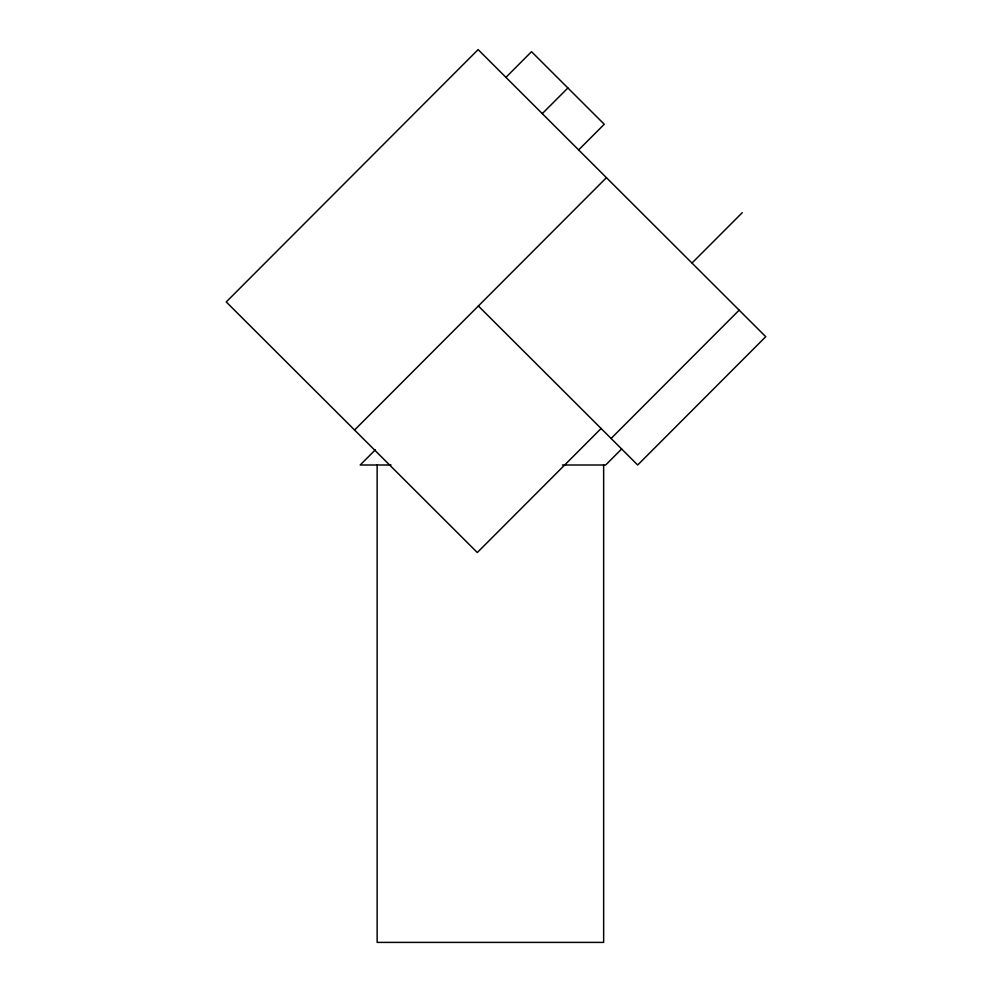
<?xml version="1.0" encoding="UTF-8"?>
<svg xmlns="http://www.w3.org/2000/svg" width="992" height="992" viewBox="0 0 992 992"><rect width="100%" height="100%" fill="white"/><g stroke="black" fill="none" stroke-linecap="round" stroke-linejoin="round"><path stroke-width="1.49" d="M377.146 465L377.146 942.4L603.644 942.4L603.644 465M505.92 77.351L531.538 51.683L604.252 124.26L578.634 149.928M542.277 113.634L567.895 87.978M354.553 430.02L606.434 177.667M375.46 449.711L360.183 465L390.984 465M692.118 262.917L742.276 212.66M601.102 428.494L477.301 552.532L226.25 301.94L478.119 49.6L765.75 336.697L637.682 465L478.367 305.982M611.097 438.464L739.164 310.161M621.637 448.992L605.666 465L562.439 465"/></g></svg>
